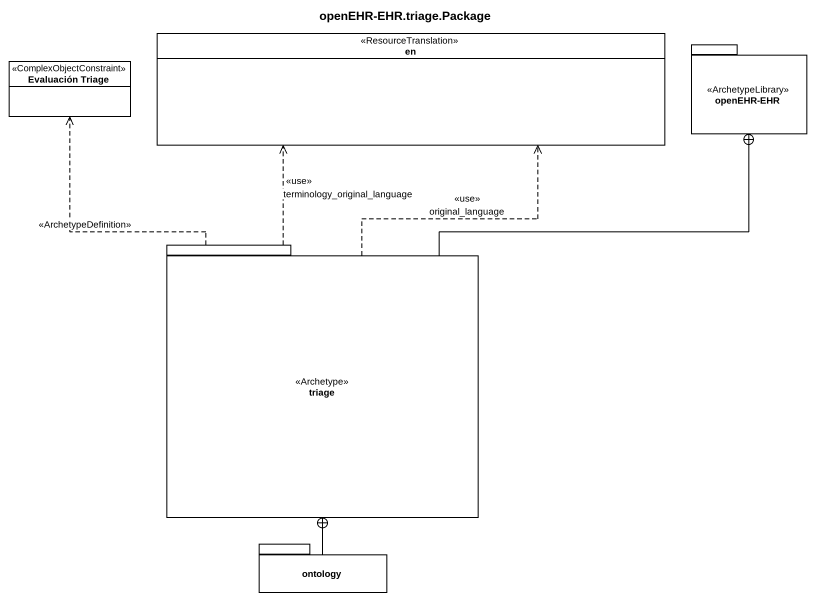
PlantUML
@startuml
title openEHR-EHR.triage.Package
hide circle
hide empty members
enum en <<ResourceTranslation>>
class "Evaluación Triage" as Evaluación_Triage <<ComplexObjectConstraint>>
package "openEHR-EHR" as openEHR_EHR <<ArchetypeLibrary>> {
}
package triage <<Archetype>> {
}
package ontology {
}
triage .up.> en : <<use>>\nterminology_original_language
triage .up.> en : <<use>>\noriginal_language
triage .up.> Evaluación_Triage : <<ArchetypeDefinition>>
triage -up-+ openEHR_EHR
ontology -up-+ triage
@enduml
